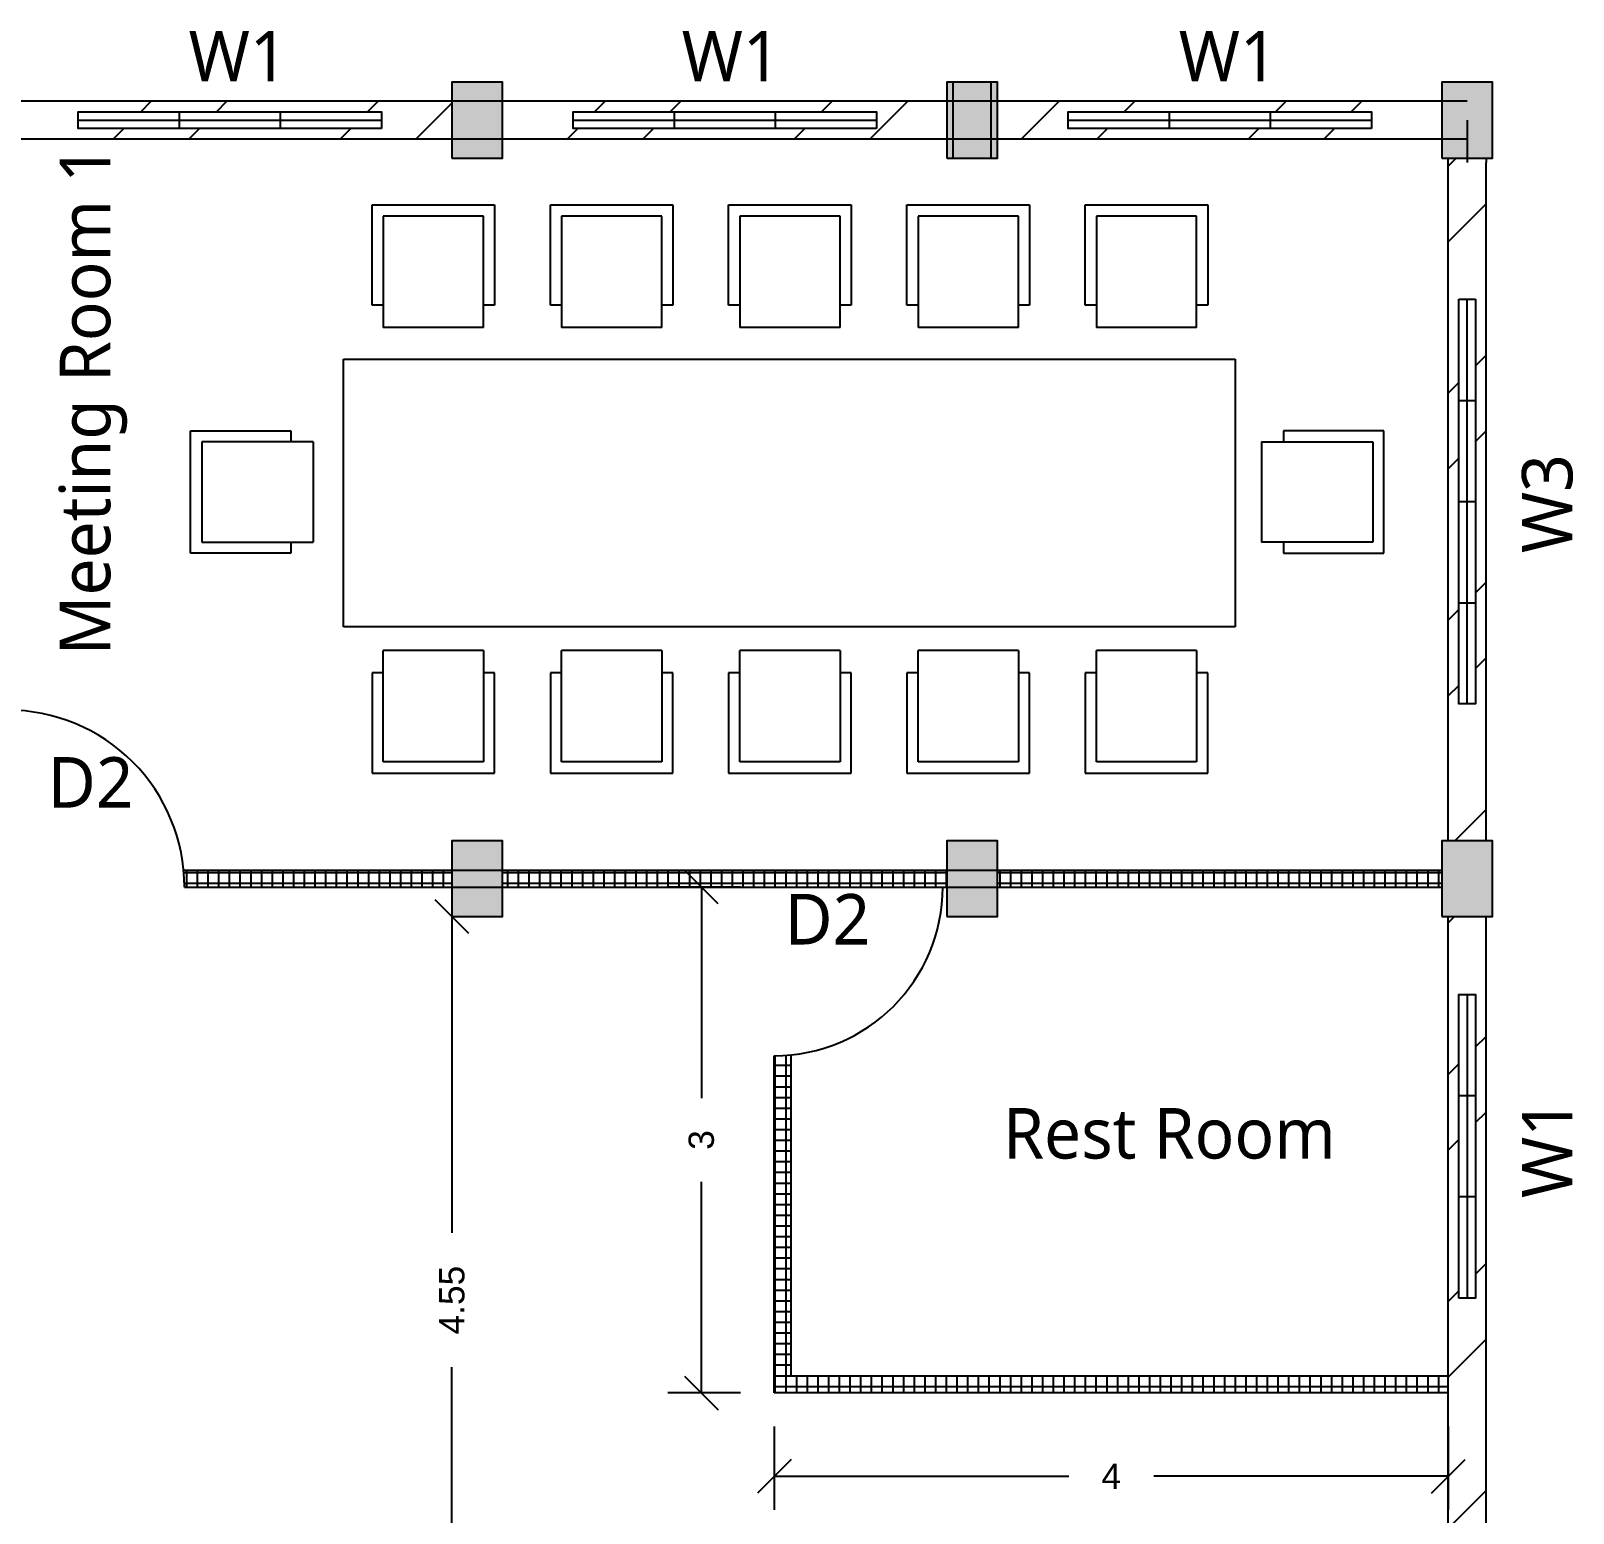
# Model space of a CAD drawing. Header units: millimetres. Extents: x 11907.4 to 11974.8, y 5906.7 to 5924.8.
# Drawn here: x 11922.98 to 11932.13, y 5915.61 to 5924.4 of the extents above; entities that cross this region are included whole.
import ezdxf

# ---------------------------------------------------------------- set-up
doc = ezdxf.new("R2010")
doc.units = ezdxf.units.MM
doc.header["$PDMODE"] = 2
for name, color, linetype in [('Column hatch', 1, 'Continuous'), ('Doors', 90, 'Continuous'), ('Window', 50, 'Continuous')]:
    doc.layers.add(name, color=color, linetype=linetype)
doc.styles.add('Annotative', font='arial.ttf')
doc.dimstyles.new('Dim 2', dxfattribs={"dimtxt": 0.15, "dimasz": 0.2, "dimexe": 0.2, "dimexo": 0.2, "dimgap": 0.2, "dimtad": 0, "dimdec": 3, "dimdsep": 46, "dimtxsty": 'Annotative', "dimblk": 'OBLIQUE', "dimcen": 1, "dimadec": 0, "dimazin": 0, "dimtfac": 1, "dimtdec": 3, "dimtmove": 0, "dimatfit": 3, "dimfxl": 1, "dimarcsym": 0})

# ---------------------------------------------------------------- blocks, each defined once
blk = doc.blocks.new('A$C66E86688')
for p, q in [((0.8142, 2.0979), (0.8142, 2.5479)), ((0.8142, 2.5479), (1.3642, 2.5479)), ((0.8642, 2.4979), (0.8642, 1.9979)), ((1.3142, 2.4979), (0.8642, 2.4979)), ((1.3142, 1.9979), (1.3142, 2.4979)), ((1.3642, 2.5479), (1.3642, 2.0979)), ((1.6142, 2.5479), (2.1642, 2.5479)), ((1.6142, 2.0979), (1.6142, 2.5479)), ((2.1142, 2.4979), (1.6642, 2.4979)), ((1.6642, 2.4979), (1.6642, 1.9979)), ((2.1142, 1.9979), (2.1142, 2.4979)), ((2.1642, 2.5479), (2.1642, 2.0979)), ((2.4142, 2.0979), (2.4142, 2.5479)), ((2.4142, 2.5479), (2.9642, 2.5479)), ((2.4642, 2.4979), (2.4642, 1.9979)), ((2.9142, 2.4979), (2.4642, 2.4979)), ((2.9142, 1.9979), (2.9142, 2.4979)), ((2.9642, 2.5479), (2.9642, 2.0979)), ((3.2142, 2.5479), (3.7642, 2.5479)), ((3.2142, 2.0979), (3.2142, 2.5479)), ((3.2642, 2.4979), (3.2642, 1.9979)), ((3.7142, 2.4979), (3.2642, 2.4979)), ((3.7142, 1.9979), (3.7142, 2.4979)), ((3.7642, 2.5479), (3.7642, 2.0979)), ((4.0142, 2.0979), (4.0142, 2.5479)), ((4.0142, 2.0979), (4.0142, 2.5479)), ((4.0142, 2.5479), (4.5642, 2.5479)), ((4.0142, 2.5479), (4.5642, 2.5479)), ((4.0642, 2.4979), (4.0642, 1.9979)), ((4.0642, 2.4979), (4.0642, 1.9979)), ((4.5142, 2.4979), (4.0642, 2.4979)), ((4.5142, 2.4979), (4.0642, 2.4979)), ((4.5142, 1.9979), (4.5142, 2.4979)), ((4.5142, 1.9979), (4.5142, 2.4979)), ((4.5642, 2.5479), (4.5642, 2.0979)), ((4.5642, 2.5479), (4.5642, 2.0979)), ((0.8642, 2.0979), (0.8142, 2.0979)), ((1.3642, 2.0979), (1.3142, 2.0979)), ((1.6642, 2.0979), (1.6142, 2.0979)), ((2.1642, 2.0979), (2.1142, 2.0979)), ((2.4642, 2.0979), (2.4142, 2.0979)), ((2.9642, 2.0979), (2.9142, 2.0979)), ((3.2642, 2.0979), (3.2142, 2.0979)), ((3.7642, 2.0979), (3.7142, 2.0979)), ((4.0642, 2.0979), (4.0142, 2.0979)), ((4.0642, 2.0979), (4.0142, 2.0979)), ((4.5642, 2.0979), (4.5142, 2.0979)), ((4.5642, 2.0979), (4.5142, 2.0979)), ((1.3142, 1.9979), (0.8642, 1.9979)), ((2.1142, 1.9979), (1.6642, 1.9979)), ((2.9142, 1.9979), (2.4642, 1.9979)), ((3.7142, 1.9979), (3.2642, 1.9979)), ((4.5142, 1.9979), (4.0642, 1.9979)), ((4.5142, 1.9979), (4.0642, 1.9979)), ((0.6863, 1.8562), (4.6863, 1.8562)), ((0.6863, 0.6562), (0.6863, 1.8562)), ((4.6863, 1.8562), (4.6863, 0.6562)), ((0, 1.5356), (0.45, 1.5356)), ((0, 0.9856), (0, 1.5356)), ((0.45, 1.5356), (0.45, 1.4856)), ((4.9044, 1.5356), (4.9044, 1.4856)), ((5.3544, 1.5356), (4.9044, 1.5356)), ((5.3544, 1.5356), (4.9044, 1.5356)), ((4.9044, 1.5356), (4.9044, 1.4856)), ((5.3544, 0.9856), (5.3544, 1.5356)), ((5.3544, 0.9856), (5.3544, 1.5356)), ((0.55, 1.4856), (0.05, 1.4856)), ((0.05, 1.4856), (0.05, 1.0356)), ((0.55, 1.4856), (0.55, 1.0356)), ((4.8044, 1.4856), (4.8044, 1.0356)), ((4.8044, 1.4856), (4.8044, 1.0356)), ((4.8044, 1.4856), (5.3044, 1.4856)), ((4.8044, 1.4856), (5.3044, 1.4856)), ((5.3044, 1.4856), (5.3044, 1.0356)), ((5.3044, 1.4856), (5.3044, 1.0356)), ((0.45, 0.9856), (0, 0.9856)), ((0.05, 1.0356), (0.55, 1.0356)), ((0.45, 1.0356), (0.45, 0.9856)), ((5.3044, 1.0356), (4.8044, 1.0356)), ((5.3044, 1.0356), (4.8044, 1.0356)), ((4.9044, 1.0356), (4.9044, 0.9856)), ((4.9044, 1.0356), (4.9044, 0.9856)), ((4.9044, 0.9856), (5.3544, 0.9856)), ((4.9044, 0.9856), (5.3544, 0.9856)), ((4.6863, 0.6562), (0.6863, 0.6562)), ((0.8642, 0.05), (0.8642, 0.55)), ((1.3142, 0.55), (0.8642, 0.55)), ((1.3142, 0.55), (1.3142, 0.05)), ((2.1142, 0.55), (1.6642, 0.55)), ((1.6642, 0.05), (1.6642, 0.55)), ((2.1142, 0.55), (2.1142, 0.05)), ((2.4642, 0.05), (2.4642, 0.55)), ((2.9142, 0.55), (2.4642, 0.55)), ((2.9142, 0.55), (2.9142, 0.05)), ((3.2642, 0.05), (3.2642, 0.55)), ((3.7142, 0.55), (3.2642, 0.55)), ((3.7142, 0.55), (3.7142, 0.05)), ((4.0642, 0.05), (4.0642, 0.55)), ((4.5142, 0.55), (4.0642, 0.55)), ((4.5142, 0.55), (4.5142, 0.05)), ((0.8142, 0.45), (0.8142, 0)), ((0.8642, 0.45), (0.8142, 0.45)), ((1.3642, 0.45), (1.3142, 0.45)), ((1.3642, 0), (1.3642, 0.45)), ((1.6142, 0.45), (1.6142, 0)), ((1.6642, 0.45), (1.6142, 0.45)), ((2.1642, 0.45), (2.1142, 0.45)), ((2.1642, 0), (2.1642, 0.45)), ((2.4142, 0.45), (2.4142, 0)), ((2.4642, 0.45), (2.4142, 0.45)), ((2.9642, 0.45), (2.9142, 0.45)), ((2.9642, 0), (2.9642, 0.45)), ((3.2142, 0.45), (3.2142, 0)), ((3.2642, 0.45), (3.2142, 0.45)), ((3.7642, 0.45), (3.7142, 0.45)), ((3.7642, 0), (3.7642, 0.45)), ((4.0142, 0.45), (4.0142, 0)), ((4.0642, 0.45), (4.0142, 0.45)), ((4.5642, 0.45), (4.5142, 0.45)), ((4.5642, 0), (4.5642, 0.45)), ((0.8142, 0), (1.3642, 0)), ((1.3142, 0.05), (0.8642, 0.05)), ((1.6142, 0), (2.1642, 0)), ((2.1142, 0.05), (1.6642, 0.05)), ((2.4142, 0), (2.9642, 0)), ((2.9142, 0.05), (2.4642, 0.05)), ((3.2142, 0), (3.7642, 0)), ((3.7142, 0.05), (3.2642, 0.05)), ((4.0142, 0), (4.5642, 0)), ((4.5142, 0.05), (4.0642, 0.05))]:
    blk.add_line(p, q)
blk = doc.blocks.new('_Oblique')
at = {"color": 0, "linetype": 'ByBlock', "lineweight": -2}
blk.add_line((-0.5, -0.5), (0.5, 0.5), dxfattribs=at)
blk = doc.blocks.new('*D54')
at = {"color": 0, "lineweight": -2, "transparency": 16777216}
for p, q in [((11927.3891, 5916.1202), (11927.3891, 5915.6259)), ((11931.3891, 5916.1202), (11931.3891, 5915.6259)), ((11927.3891, 5915.8259), (11929.1372, 5915.8259)), ((11931.3891, 5915.8259), (11929.641, 5915.8259))]:
    blk.add_line(p, q, dxfattribs=at)
at = {"layer": 'Defpoints', "color": 0, "transparency": 16777216}
for p in [(11927.3891, 5916.3202), (11931.3891, 5916.3202), (11927.3891, 5915.8259)]:
    blk.add_point(p, dxfattribs=at)
at = {"color": 0, "lineweight": -2, "transparency": 16777216, "xscale": 0.2, "yscale": 0.2, "zscale": 0.2, "rotation": 180}
blk.add_blockref('_Oblique', (11927.3891, 5915.8259), dxfattribs=at)
at = {"color": 0, "lineweight": -2, "transparency": 16777216, "xscale": 0.2, "yscale": 0.2, "zscale": 0.2}
blk.add_blockref('_Oblique', (11931.3891, 5915.8259), dxfattribs=at)
at = {"color": 0, "transparency": 16777216, "insert": (11929.3891, 5915.8259), "char_height": 0.15, "attachment_point": 5, "style": 'Annotative'}
blk.add_mtext('4', dxfattribs=at)
blk = doc.blocks.new('*D55')
at = {"color": 0, "lineweight": -2, "transparency": 16777216}
for p, q in [((11927.1891, 5919.3202), (11926.7571, 5919.3202)), ((11926.9571, 5919.3202), (11926.9571, 5918.0693)), ((11926.9571, 5916.3202), (11926.9571, 5917.5711)), ((11927.1891, 5916.3202), (11926.7571, 5916.3202))]:
    blk.add_line(p, q, dxfattribs=at)
at = {"layer": 'Defpoints', "color": 0, "transparency": 16777216}
for p in [(11926.9571, 5919.3202), (11927.3891, 5919.3202), (11927.3891, 5916.3202)]:
    blk.add_point(p, dxfattribs=at)
at = {"color": 0, "lineweight": -2, "transparency": 16777216, "xscale": 0.2, "yscale": 0.2, "zscale": 0.2}
for p, rotation in [((11926.9571, 5919.3202), 90), ((11926.9571, 5916.3202), 270)]:
    blk.add_blockref('_Oblique', p, dxfattribs=dict(at, rotation=rotation))
at = {"color": 0, "transparency": 16777216, "insert": (11926.9571, 5917.8202), "char_height": 0.15, "attachment_point": 5, "rotation": 90, "style": 'Annotative'}
blk.add_mtext('3', dxfattribs=at)
blk = doc.blocks.new('*D64')
at = {"color": 0, "lineweight": -2, "transparency": 16777216}
for p, q in [((11925.4766, 5919.1452), (11925.4766, 5917.2686)), ((11925.4766, 5914.5952), (11925.4766, 5916.4718))]:
    blk.add_line(p, q, dxfattribs=at)
at = {"layer": 'Defpoints', "color": 0, "transparency": 16777216}
for p in [(11925.4766, 5919.1452), (11925.4766, 5919.1452), (11925.4766, 5914.5952)]:
    blk.add_point(p, dxfattribs=at)
at = {"color": 0, "lineweight": -2, "transparency": 16777216, "xscale": 0.2, "yscale": 0.2, "zscale": 0.2}
for p, rotation in [((11925.4766, 5919.1452), 90), ((11925.4766, 5914.5952), 270)]:
    blk.add_blockref('_Oblique', p, dxfattribs=dict(at, rotation=rotation))
at = {"color": 0, "transparency": 16777216, "insert": (11925.4766, 5916.8702), "char_height": 0.15, "attachment_point": 5, "rotation": 90, "style": 'Annotative'}
blk.add_mtext('4.55', dxfattribs=at)

msp = doc.modelspace()

# ---------------------------------------------------------------- hatches: boundary and pattern name
h = msp.add_hatch()
h.set_pattern_fill('ANSI32', color=256, scale=0.1)
h.paths.add_polyline_path([(11931.6141, 5919.1452), (11931.3891, 5919.1452), (11931.3891, 5914.5952), (11931.6141, 5914.5952)])
h.paths.add_polyline_path([(11931.4516, 5916.8827), (11931.4516, 5918.6827), (11931.5516, 5918.6827), (11931.5516, 5916.8827)], flags=16)
h.paths.add_polyline_path([(11931.6141, 5923.6189), (11931.6139, 5923.6452), (11931.3891, 5923.6452), (11931.3891, 5923.6189), (11931.3891, 5919.5952), (11931.6141, 5919.5952)])
h.paths.add_polyline_path([(11931.4516, 5920.4071), (11931.4516, 5922.2071), (11931.4516, 5922.8071), (11931.5516, 5922.8071), (11931.5516, 5922.2071), (11931.5516, 5920.4071)], flags=16)
h.paths.add_polyline_path([(11931.3516, 5923.9827), (11928.7141, 5923.9827), (11928.7141, 5923.7577), (11931.3516, 5923.7577)])
h.paths.add_polyline_path([(11929.1329, 5923.9202), (11930.9329, 5923.9202), (11930.9329, 5923.8202), (11929.1329, 5923.8202)], flags=16)
h.paths.add_polyline_path([(11928.4141, 5923.9827), (11925.7766, 5923.9827), (11925.7766, 5923.7577), (11928.4141, 5923.7577)])
h.paths.add_polyline_path([(11927.9954, 5923.8202), (11926.1954, 5923.8202), (11926.1954, 5923.9202), (11927.9954, 5923.9202)], flags=16)
h.paths.add_polyline_path([(11925.4766, 5923.9827), (11922.8391, 5923.9827), (11922.8391, 5923.7577), (11925.4766, 5923.7577)])
h.paths.add_polyline_path([(11925.0579, 5923.8202), (11923.2579, 5923.8202), (11923.2579, 5923.9202), (11925.0579, 5923.9202)], flags=16)
h.paths.add_polyline_path([(11922.5391, 5923.9827), (11919.9016, 5923.9827), (11919.9016, 5923.7577), (11922.5391, 5923.7577)])
h.paths.add_polyline_path([(11922.8016, 5923.6452), (11922.5766, 5923.6452), (11922.5766, 5919.5952), (11922.8016, 5919.5952)])
h.paths.add_polyline_path([(11919.8641, 5923.6452), (11919.6391, 5923.6452), (11919.6391, 5919.5952), (11919.8641, 5919.5952)])
h = msp.add_hatch()
h.set_pattern_fill('NET', color=256, scale=0.02)
h.paths.add_polyline_path([(11927.4891, 5918.3252, -0.025047), (11927.3891, 5918.3202), (11927.3891, 5916.3202), (11931.3891, 5916.3202), (11931.3891, 5916.4202), (11927.4891, 5916.4202)])
h.paths.add_polyline_path([(11928.4141, 5919.4202), (11925.7766, 5919.4202), (11925.7766, 5919.3202), (11928.4141, 5919.3202)])
h.paths.add_polyline_path([(11931.3516, 5919.4202), (11928.7141, 5919.4202), (11928.7141, 5919.3202), (11931.3516, 5919.3202)])
h.paths.add_polyline_path([(11925.4766, 5919.4202), (11923.8843, 5919.4202, -0.02385), (11923.8891, 5919.3202), (11925.4766, 5919.3202)])
h.paths.add_polyline_path([(11928.4516, 5913.2389), (11927.1391, 5913.2389), (11927.1391, 5913.1389), (11928.4516, 5913.1389)])
h.paths.add_polyline_path([(11927.1391, 5913.2389), (11927.0391, 5913.2389), (11927.0391, 5913.1389), (11927.1391, 5913.1389)])
h.paths.add_polyline_path([(11927.1391, 5913.5144, -0.033445), (11927.0391, 5913.5077), (11927.0391, 5913.2389), (11927.1391, 5913.2389)])
h.paths.add_polyline_path([(11928.4516, 5912.1702), (11927.1391, 5912.1702), (11927.1391, 5912.0702), (11928.4516, 5912.0702)])
h.paths.add_polyline_path([(11927.1391, 5912.1702), (11927.0391, 5912.1702), (11927.0391, 5912.0702), (11927.1391, 5912.0702)])
h.paths.add_polyline_path([(11927.1391, 5912.3956, -0.033445), (11927.0391, 5912.3889), (11927.0391, 5912.1702), (11927.1391, 5912.1702)])
h.paths.add_polyline_path([(11927.1391, 5911.3269, -0.033445), (11927.0391, 5911.3202), (11927.0391, 5911.1014), (11927.1391, 5911.1014)])
h.paths.add_polyline_path([(11927.1391, 5911.1014), (11927.0391, 5911.1014), (11927.0391, 5911.0014), (11927.1391, 5911.0014)])
h.paths.add_polyline_path([(11928.4516, 5911.1014), (11927.1391, 5911.1014), (11927.1391, 5911.0014), (11928.4516, 5911.0014)])
h.paths.add_polyline_path([(11927.1391, 5910.2581, -0.033445), (11927.0391, 5910.2514), (11927.0391, 5909.9827), (11927.1391, 5909.9827)])
h.paths.add_polyline_path([(11930.0766, 5910.2581, -0.033445), (11929.9766, 5910.2514), (11929.9766, 5909.9827), (11930.0766, 5909.9827)])
h.paths.add_polyline_path([(11931.3891, 5911.1014), (11930.0766, 5911.1014), (11930.0766, 5911.0014), (11931.3891, 5911.0014)])
h.paths.add_polyline_path([(11930.0766, 5911.1014), (11929.9766, 5911.1014), (11929.9766, 5911.0014), (11930.0766, 5911.0014)])
h.paths.add_polyline_path([(11930.0766, 5911.3269, -0.033445), (11929.9766, 5911.3202), (11929.9766, 5911.1014), (11930.0766, 5911.1014)])
h.paths.add_polyline_path([(11931.3891, 5912.1702), (11930.0766, 5912.1702), (11930.0766, 5912.0702), (11931.3891, 5912.0702)])
h.paths.add_polyline_path([(11930.0766, 5912.1702), (11929.9766, 5912.1702), (11929.9766, 5912.0702), (11930.0766, 5912.0702)])
h.paths.add_polyline_path([(11930.0766, 5912.3956, -0.033445), (11929.9766, 5912.3889), (11929.9766, 5912.1702), (11930.0766, 5912.1702)])
h.paths.add_polyline_path([(11931.3891, 5913.2389), (11930.0766, 5913.2389), (11930.0766, 5913.1389), (11931.3891, 5913.1389)])
h.paths.add_polyline_path([(11930.0766, 5913.2389), (11929.9766, 5913.2389), (11929.9766, 5913.1389), (11930.0766, 5913.1389)])
h.paths.add_polyline_path([(11930.0766, 5913.5144, -0.033445), (11929.9766, 5913.5077), (11929.9766, 5913.2389), (11930.0766, 5913.2389)])
h.paths.add_polyline_path([(11916.8641, 5914.1452), (11916.7641, 5914.1452), (11916.7641, 5910.0952), (11916.8641, 5910.0952)])
h.paths.add_polyline_path([(11913.9266, 5914.1452), (11913.8266, 5914.1452), (11913.8266, 5910.0952), (11913.9266, 5910.0952)])
h.paths.add_polyline_path([(11910.989, 5914.1452), (11910.889, 5914.1452), (11910.889, 5910.0952), (11910.989, 5910.0952)])
h.paths.add_polyline_path([(11910.989, 5917.3202), (11910.889, 5917.3202), (11910.889, 5914.5952), (11910.989, 5914.5952)])
h.paths.add_polyline_path([(11915.764, 5915.4202), (11912.1391, 5915.4202), (11912.039, 5915.4202), (11912.039, 5915.3202), (11912.1343, 5915.3202), (11913.8266, 5915.3202), (11913.8266, 5914.5952), (11913.9266, 5914.5952), (11913.9266, 5915.3202), (11915.7687, 5915.3202, -0.02385)])
h.paths.add_polyline_path([(11916.8641, 5915.3202), (11918.5564, 5915.3202, -0.02385), (11918.5516, 5915.4202), (11916.7641, 5915.4202), (11916.7641, 5914.5952), (11916.8641, 5914.5952)])
h.paths.add_polyline_path([(11918.6441, 5918.4202), (11908.1141, 5918.4202), (11908.1141, 5918.3202), (11918.6391, 5918.3202, -0.025047)])
at = {"layer": 'Column hatch'}
h = msp.add_hatch(color=256, dxfattribs=at)
h.dxf.hatch_style = 1
h.paths.add_polyline_path([(11908.1516, 5924.0952), (11907.8516, 5924.0952), (11907.8516, 5923.6452), (11908.0016, 5923.6452), (11908.0016, 5923.8702), (11908.1516, 5923.8702)])
h.paths.add_polyline_path([(11908.1516, 5923.8702), (11908.0016, 5923.8702), (11908.0016, 5923.6452), (11908.1516, 5923.6452)], flags=17)
h.paths.add_polyline_path([(11911.0891, 5924.0952), (11910.7891, 5924.0952), (11910.7891, 5923.8702), (11911.0891, 5923.8702)])
h.paths.add_polyline_path([(11911.0891, 5923.8702), (11910.7891, 5923.8702), (11910.7891, 5923.6452), (11911.0891, 5923.6452)])
h.paths.add_polyline_path([(11914.0266, 5924.0952), (11913.7266, 5924.0952), (11913.7266, 5923.8702), (11914.0266, 5923.8702)])
h.paths.add_polyline_path([(11914.0266, 5923.8702), (11913.7266, 5923.8702), (11913.7266, 5923.6452), (11914.0266, 5923.6452)])
h.paths.add_polyline_path([(11916.9641, 5924.0952), (11916.6641, 5924.0952), (11916.6641, 5923.8702), (11916.9641, 5923.8702)])
h.paths.add_polyline_path([(11916.9641, 5923.8702), (11916.6641, 5923.8702), (11916.6641, 5923.6452), (11916.9641, 5923.6452)])
h.paths.add_polyline_path([(11919.9016, 5924.0952), (11919.6016, 5924.0952), (11919.6016, 5923.8702), (11919.9016, 5923.8702)])
h.paths.add_polyline_path([(11919.9016, 5923.8702), (11919.6016, 5923.8702), (11919.6016, 5923.6452), (11919.9016, 5923.6452)])
h.paths.add_polyline_path([(11922.8391, 5924.0952), (11922.5391, 5924.0952), (11922.5391, 5923.8702), (11922.8391, 5923.8702)])
h.paths.add_polyline_path([(11922.8391, 5923.8702), (11922.5391, 5923.8702), (11922.5391, 5923.6452), (11922.8391, 5923.6452)])
h.paths.add_polyline_path([(11925.7766, 5924.0952), (11925.4766, 5924.0952), (11925.4766, 5923.8702), (11925.7766, 5923.8702)])
h.paths.add_polyline_path([(11925.7766, 5923.8702), (11925.4766, 5923.8702), (11925.4766, 5923.6452), (11925.7766, 5923.6452)])
h.paths.add_polyline_path([(11928.7141, 5924.0952), (11928.4141, 5924.0952), (11928.4141, 5923.8702), (11928.7141, 5923.8702)])
h.paths.add_polyline_path([(11928.7141, 5923.8702), (11928.4141, 5923.8702), (11928.4141, 5923.6452), (11928.7141, 5923.6452)])
h.paths.add_polyline_path([(11931.6516, 5924.0952), (11931.3516, 5924.0952), (11931.3516, 5923.8702), (11931.5016, 5923.8702), (11931.5016, 5923.6452), (11931.6516, 5923.6452)])
h.paths.add_polyline_path([(11931.5016, 5923.8702), (11931.3516, 5923.8702), (11931.3516, 5923.6452), (11931.5016, 5923.6452)], flags=17)
h.paths.add_polyline_path([(11931.6516, 5919.5952), (11931.3516, 5919.5952), (11931.3516, 5919.1452), (11931.6516, 5919.1452)])
h.paths.add_polyline_path([(11928.7141, 5919.5952), (11928.4141, 5919.5952), (11928.4141, 5919.3702), (11928.7141, 5919.3702)])
h.paths.add_polyline_path([(11928.7141, 5919.3702), (11928.4141, 5919.3702), (11928.4141, 5919.1452), (11928.7141, 5919.1452)])
h.paths.add_polyline_path([(11925.7766, 5919.3702), (11925.4766, 5919.3702), (11925.4766, 5919.1452), (11925.7766, 5919.1452)])
h.paths.add_polyline_path([(11925.7766, 5919.5952), (11925.4766, 5919.5952), (11925.4766, 5919.3702), (11925.7766, 5919.3702)])
h.paths.add_polyline_path([(11922.8391, 5919.5952), (11922.5391, 5919.5952), (11922.5391, 5919.3702), (11922.8391, 5919.3702)])
h.paths.add_polyline_path([(11922.8391, 5919.3702), (11922.5391, 5919.3702), (11922.5391, 5919.1452), (11922.8391, 5919.1452)])
h.paths.add_polyline_path([(11919.9016, 5919.3702), (11919.6016, 5919.3702), (11919.6016, 5919.1452), (11919.9016, 5919.1452)])
h.paths.add_polyline_path([(11919.9016, 5919.5952), (11919.6016, 5919.5952), (11919.6016, 5919.3702), (11919.9016, 5919.3702)])
h.paths.add_polyline_path([(11916.9641, 5919.3702), (11916.6641, 5919.3702), (11916.6641, 5919.1452), (11916.9641, 5919.1452)])
h.paths.add_polyline_path([(11916.9641, 5919.5952), (11916.6641, 5919.5952), (11916.6641, 5919.3702), (11916.9641, 5919.3702)])
h.paths.add_polyline_path([(11914.0266, 5919.5952), (11913.7266, 5919.5952), (11913.7266, 5919.3702), (11914.0266, 5919.3702)])
h.paths.add_polyline_path([(11914.0266, 5919.3702), (11913.7266, 5919.3702), (11913.7266, 5919.1452), (11914.0266, 5919.1452)])
h.paths.add_polyline_path([(11911.0891, 5919.3702), (11910.7891, 5919.3702), (11910.7891, 5919.1452), (11911.0891, 5919.1452)])
h.paths.add_polyline_path([(11911.0891, 5919.5952), (11910.7891, 5919.5952), (11910.7891, 5919.3702), (11911.0891, 5919.3702)])
h.paths.add_polyline_path([(11908.1516, 5919.5952), (11907.8516, 5919.5952), (11907.8516, 5919.1452), (11908.1516, 5919.1452)])

# ---------------------------------------------------------------- linework, layer by layer
for p, q in [((11928.4516, 5923.6452), (11928.4516, 5924.0952)), ((11928.6766, 5923.6452), (11928.6766, 5924.0952)), ((11931.5016, 5923.8702), (11931.5016, 5923.6189)), ((11931.3891, 5923.6189), (11931.3891, 5923.6452)), ((11931.3891, 5923.6452), (11931.6139, 5923.6452)), ((11931.3891, 5919.5952), (11931.3891, 5923.6189)), ((11931.6139, 5923.6452), (11931.6141, 5923.6189)), ((11931.6141, 5919.5952), (11931.6141, 5923.6189)), ((11931.4516, 5922.8071), (11931.5516, 5922.8071)), ((11923.8843, 5919.4202), (11931.3516, 5919.4202)), ((11923.8891, 5919.3202), (11931.3516, 5919.3202)), ((11931.3891, 5914.5952), (11931.3891, 5919.1452)), ((11931.6141, 5914.5952), (11931.6141, 5919.1452)), ((11927.3891, 5916.3202), (11927.3891, 5918.3202)), ((11931.3891, 5916.3202), (11927.3891, 5916.3202))]:
    msp.add_line(p, q)
for points in [[(11931.5016, 5923.9827), (11908.1516, 5923.9827), (11907.8891, 5923.9827), (11907.8891, 5923.6452), (11907.8891, 5919.5952)], [(11931.5016, 5923.7577), (11908.1516, 5923.7577), (11908.1141, 5923.7577), (11908.1141, 5923.6452), (11908.1141, 5919.5952)], [(11931.3891, 5916.4202), (11927.4891, 5916.4202), (11927.4891, 5918.3252)]]:
    msp.add_lwpolyline(points)
msp.add_lwpolyline([(11923.8891, 5919.3202, 0.414214), (11922.8391, 5920.3702), (11922.8391, 5919.5952)], format="xyb")
msp.add_arc((11927.3891, 5919.3202), 1, 270, 0)
for points in [[(11925.4766, 5923.6452), (11925.7766, 5923.6452), (11925.7766, 5924.0952), (11925.4766, 5924.0952)], [(11928.4141, 5923.6452), (11928.7141, 5923.6452), (11928.7141, 5924.0952), (11928.4141, 5924.0952)], [(11931.3516, 5923.6452), (11931.6516, 5923.6452), (11931.6516, 5924.0952), (11931.3516, 5924.0952)], [(11925.4766, 5919.1452), (11925.7766, 5919.1452), (11925.7766, 5919.5952), (11925.4766, 5919.5952)], [(11928.4141, 5919.1452), (11928.7141, 5919.1452), (11928.7141, 5919.5952), (11928.4141, 5919.5952)], [(11931.3516, 5919.1452), (11931.6516, 5919.1452), (11931.6516, 5919.5952), (11931.3516, 5919.5952)]]:
    msp.add_lwpolyline(points, close=True, dxfattribs=at)
at = {"layer": 'Window'}
for p, q in [((11923.2579, 5923.8702), (11925.0579, 5923.8702)), ((11923.8579, 5923.9202), (11923.8579, 5923.8202)), ((11924.4579, 5923.9202), (11924.4579, 5923.8202)), ((11926.1954, 5923.8702), (11927.9954, 5923.8702)), ((11926.7954, 5923.9202), (11926.7954, 5923.8202)), ((11927.3954, 5923.9202), (11927.3954, 5923.8202)), ((11929.1329, 5923.8702), (11930.9329, 5923.8702)), ((11929.7329, 5923.9202), (11929.7329, 5923.8202)), ((11930.3329, 5923.9202), (11930.3329, 5923.8202)), ((11931.4516, 5922.2071), (11931.4516, 5922.8071)), ((11931.5016, 5922.2071), (11931.5016, 5922.8071)), ((11931.5516, 5922.8071), (11931.5516, 5922.2071)), ((11931.5016, 5920.4071), (11931.5016, 5922.2071)), ((11931.4516, 5921.6071), (11931.5516, 5921.6071)), ((11931.4516, 5921.0071), (11931.5516, 5921.0071)), ((11931.5016, 5918.6827), (11931.5016, 5916.8827)), ((11931.5516, 5918.0827), (11931.4516, 5918.0827)), ((11931.5516, 5917.4827), (11931.4516, 5917.4827))]:
    msp.add_line(p, q, dxfattribs=at)
for points in [[(11925.0579, 5923.8202), (11923.2579, 5923.8202), (11923.2579, 5923.9202), (11925.0579, 5923.9202)], [(11927.9954, 5923.8202), (11926.1954, 5923.8202), (11926.1954, 5923.9202), (11927.9954, 5923.9202)], [(11930.9329, 5923.8202), (11929.1329, 5923.8202), (11929.1329, 5923.9202), (11930.9329, 5923.9202)], [(11931.5516, 5922.2071), (11931.5516, 5920.4071), (11931.4516, 5920.4071), (11931.4516, 5922.2071)], [(11931.4516, 5916.8827), (11931.4516, 5918.6827), (11931.5516, 5918.6827), (11931.5516, 5916.8827)]]:
    msp.add_lwpolyline(points, close=True, dxfattribs=at)

# ---------------------------------------------------------------- block references
at = {"xscale": 1.322633199068854, "yscale": 1.322633199068854, "zscale": 1.322633199068854}
msp.add_blockref('A$C66E86688', (11923.9255, 5919.9969), dxfattribs=at)

# ---------------------------------------------------------------- texts
at = {"char_height": 0.5, "attachment_point": 1, "style": 'Annotative'}
for s, insert, width in [('{\\fMicrosoft YaHei Light|b0|i0|c0|p34;\\H0.6x;W1}', (11923.9138, 5924.3996), 0.653402), ('{\\fMicrosoft YaHei Light|b0|i0|c0|p34;\\H0.6x;W1}', (11926.8398, 5924.3996), 0.653402), ('{\\fMicrosoft YaHei Light|b0|i0|c0|p34;\\H0.6x;W1}', (11929.7897, 5924.3996), 0.653402), ('{\\fMicrosoft YaHei Light|b0|i0|c0|p34;\\H0.6x;Rest Room}', (11928.7474, 5918.01), 2.03441)]:
    msp.add_mtext(s, dxfattribs=dict(at, insert=insert, width=width))
at = {"char_height": 0.5, "attachment_point": 1, "rotation": 90, "style": 'Annotative'}
for s, insert, width in [('{\\fMicrosoft YaHei Light|b0|i0|c0|p34;\\H0.6x;Meeting Room 1}', (11923.1489, 5920.6954), 3.247619), ('{\\fMicrosoft YaHei Light|b0|i0|c0|p34;\\H0.6x;W3}', (11931.8262, 5921.3017), 0.653402), ('{\\fMicrosoft YaHei Light|b0|i0|c0|p34;\\H0.6x;W1}', (11931.8262, 5917.4759), 0.653402)]:
    msp.add_mtext(s, dxfattribs=dict(at, insert=insert, width=width))
at = {"layer": 'Doors', "char_height": 0.5, "width": 0.513745, "attachment_point": 1, "style": 'Annotative'}
for insert in [(11923.078, 5920.0913), (11927.4503, 5919.2798)]:
    msp.add_mtext('{\\fMicrosoft YaHei Light|b0|i0|c134|p34;\\H0.6x;D\\fMicrosoft YaHei Light|b0|i0|c0|p34;2\\fMicrosoft YaHei Light|b0|i0|c134|p34;\\H1.66667x; }', dxfattribs=dict(at, insert=insert))

# ---------------------------------------------------------------- dimensions: what is measured, and where the dimension line sits
for base, p1, p2, picture, middle in [((11926.9571, 5919.3202), (11927.3891, 5916.3202), (11927.3891, 5919.3202), '*D55', (11926.9571, 5917.8202)), ((11925.4766, 5919.1452), (11925.4766, 5914.5952), (11925.4766, 5919.1452), '*D64', (11925.4766, 5916.8702))]:
    dim = msp.add_linear_dim(base=base, p1=p1, p2=p2, angle=90, dimstyle='Dim 2')
    dim.commit()
    dim.dimension.update_dxf_attribs({"geometry": picture, "text_midpoint": middle})
dim = msp.add_linear_dim(base=(11927.3891, 5915.8259), p1=(11931.3891, 5916.3202), p2=(11927.3891, 5916.3202), dimstyle='Dim 2')
dim.commit()
dim.dimension.update_dxf_attribs({"geometry": '*D54', "text_midpoint": (11929.3891, 5915.8259)})

doc.saveas('drawing.dxf')
